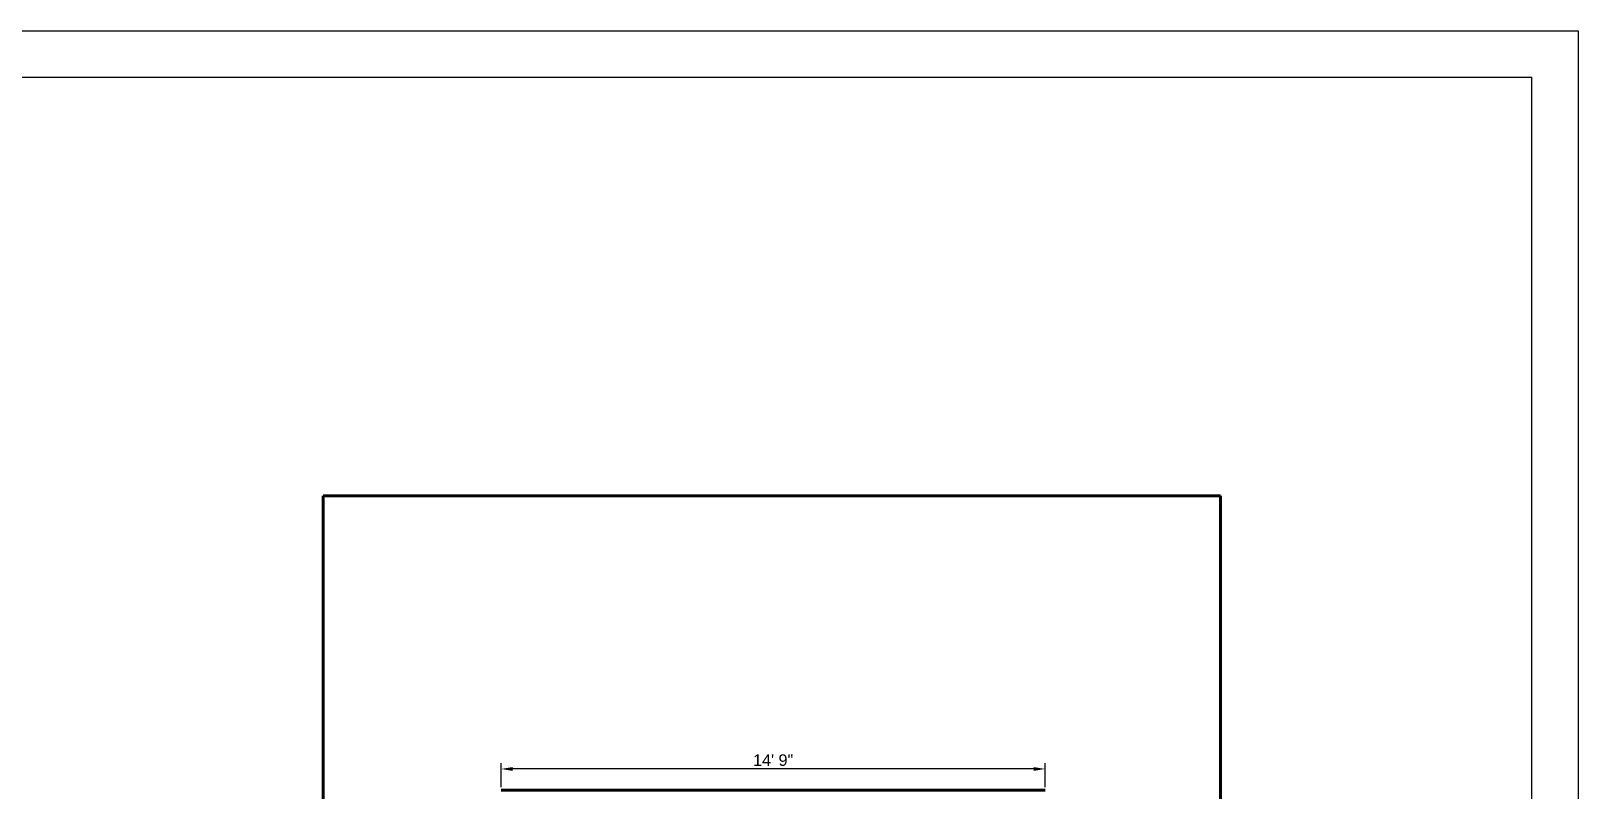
# Model space of a CAD drawing. Header units: millimetres. Extents: x 148 to 2418, y -847 to 707.
# Drawn here: x 1002 to 1505, y -425 to -178 of the extents above; entities that cross this region are included whole.
import ezdxf

# ---------------------------------------------------------------- set-up
doc = ezdxf.new("R2010")
doc.units = ezdxf.units.MM
for name, color, linetype in [('A-DIMS-CRIT', 250, 'Continuous'), ('A-WALL-EXTR-HEVY', 250, 'Continuous'), ('Title Blocks', 250, 'Continuous')]:
    doc.layers.add(name, color=color, linetype=linetype)
doc.styles.get("Standard").update_dxf_attribs({"font": 'Arial.ttf'})
doc.dimstyles.new('ISO-25', dxfattribs={"dimtxt": 2.5, "dimasz": 2.5, "dimexe": 1.25, "dimexo": 0.625, "dimtad": 1, "dimtxsty": 'Standard', "dimcen": 2.5, "dimadec": 0, "dimazin": 0, "dimtfac": 1, "dimtmove": 0, "dimatfit": 3, "dimfxl": 1, "dimarcsym": 0})

# ---------------------------------------------------------------- blocks, each defined once
blk = doc.blocks.new('*D31')
at = {"layer": 'A-DIMS-CRIT', "color": 0, "lineweight": -2, "transparency": 16777216}
for p, q in [((1154.58, -423.81), (1154.58, -416)), ((1331.47, -423.81), (1331.47, -416)), ((1327.72, -417.88), (1158.33, -417.88))]:
    blk.add_line(p, q, dxfattribs=at)
at = {"layer": 'A-DIMS-CRIT', "color": 0, "transparency": 16777216}
for points in [[(1158.33, -417.25), (1158.33, -418.5), (1154.58, -417.88)], [(1327.72, -417.25), (1327.72, -418.5), (1331.47, -417.88)]]:
    blk.add_solid(points, dxfattribs=at)
at = {"layer": 'Defpoints', "color": 0, "transparency": 16777216}
for p in [(1154.58, -417.88), (1154.58, -424.74), (1331.47, -424.74)]:
    blk.add_point(p, dxfattribs=at)
at = {"layer": 'A-DIMS-CRIT', "color": 0, "transparency": 16777216, "insert": (1243.03, -415.03), "char_height": 3.75, "attachment_point": 5}
blk.add_mtext('14\' 9"', dxfattribs=at)

msp = doc.modelspace()

# ---------------------------------------------------------------- linework, layer by layer
at = {"layer": 'A-WALL-EXTR-HEVY', "lineweight": 60}
for p, q in [((1096.672, -329.073), (1388.445, -329.073)), ((1096.697, -329.073), (1096.697, -696.212)), ((1388.445, -329.073), (1388.445, -696.212)), ((1388.445, -329.073), (1388.445, -696.212)), ((1331.472, -424.743), (1154.584, -424.743))]:
    msp.add_line(p, q, dxfattribs=at)
at = {"layer": 'Title Blocks'}
for p, q in [((151.802, -177.821), (1504.734, -177.821)), ((1504.734, -177.821), (1504.734, -847.465)), ((166.802, -192.821), (1489.694, -192.821)), ((1489.694, -832.465), (1489.694, -192.821))]:
    msp.add_line(p, q, dxfattribs=at)

# ---------------------------------------------------------------- dimensions: what is measured, and where the dimension line sits
at = {"layer": 'A-DIMS-CRIT'}
dim = msp.add_linear_dim(base=(1154.584, -417.878), p1=(1331.472, -424.743), p2=(1154.584, -424.743), text='14\' 9"', dimstyle='ISO-25', override={"dimscale": 1.5}, dxfattribs=at)
dim.commit()
dim.dimension.update_dxf_attribs({"geometry": '*D31', "text_midpoint": (1243.028, -415.026)})

doc.saveas('drawing.dxf')
